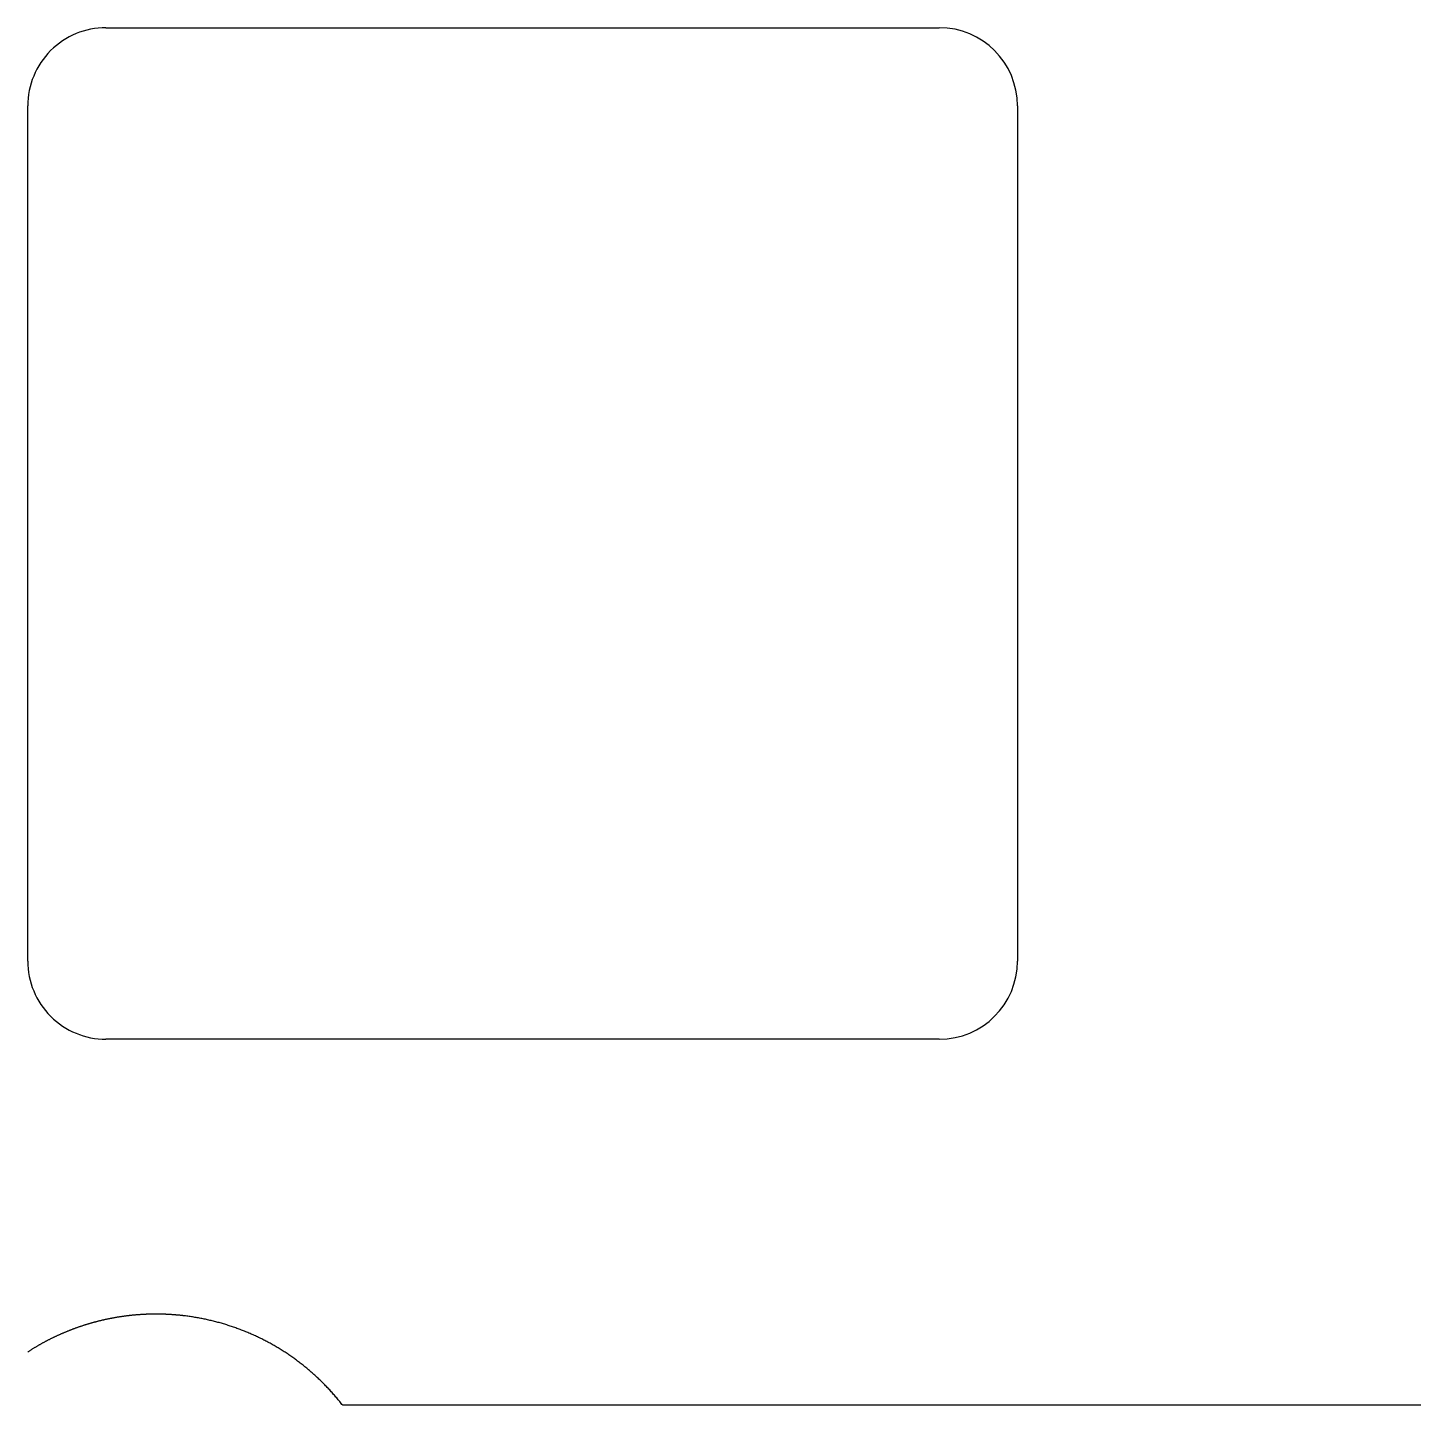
# Model space of a CAD drawing. Header units: millimetres. Extents: x -11 to 340, y -118 to 18.
# Drawn here: x 107.5 to 126.54, y -111.99 to -93.06 of the extents above; entities that cross this region are included whole.
import ezdxf

# ---------------------------------------------------------------- set-up
doc = ezdxf.new("R2010")
doc.units = ezdxf.units.MM
doc.header["$MEASUREMENT"] = 0
doc.layers.add('BLACK', color=7, linetype='CONTINUOUS')

msp = doc.modelspace()

# ---------------------------------------------------------------- linework, layer by layer
at = {"layer": 'BLACK', "linetype": 'Continuous'}
for p, q in [((108.575, -93.0625), (120.025, -93.0625)), ((107.5, -105.8875), (107.5, -94.1375)), ((121.1, -94.1375), (121.1, -105.8875)), ((120.025, -106.9625), (108.575, -106.9625)), ((108.617548, -110.804187), (108.60966, -110.805792)), ((108.625439, -110.802603), (108.617548, -110.804187)), ((108.633335, -110.801038), (108.625439, -110.802603)), ((108.641235, -110.799493), (108.633335, -110.801038)), ((108.64914, -110.797967), (108.641235, -110.799493)), ((108.657047, -110.796461), (108.64914, -110.797967)), ((108.664961, -110.794974), (108.657047, -110.796461)), ((108.672876, -110.793507), (108.664961, -110.794974)), ((108.680798, -110.792059), (108.672876, -110.793507)), ((108.688722, -110.790632), (108.680798, -110.792059)), ((108.696651, -110.789223), (108.688722, -110.790632)), ((108.704583, -110.787835), (108.696651, -110.789223)), ((108.71252, -110.786466), (108.704583, -110.787835)), ((108.72046, -110.785117), (108.71252, -110.786466)), ((108.728405, -110.783787), (108.72046, -110.785117)), ((108.736351, -110.782477), (108.728405, -110.783787)), ((108.744304, -110.781186), (108.736351, -110.782477)), ((108.752258, -110.779916), (108.744304, -110.781186)), ((108.760217, -110.778665), (108.752258, -110.779916)), ((108.768178, -110.777434), (108.760217, -110.778665)), ((108.776145, -110.776222), (108.768178, -110.777434)), ((108.784113, -110.77503), (108.776145, -110.776222)), ((108.792086, -110.773858), (108.784113, -110.77503)), ((108.800061, -110.772706), (108.792086, -110.773858)), ((108.808041, -110.771573), (108.800061, -110.772706)), ((108.816022, -110.77046), (108.808041, -110.771573)), ((108.824008, -110.769367), (108.816022, -110.77046)), ((108.831996, -110.768294), (108.824008, -110.769367)), ((108.839988, -110.76724), (108.831996, -110.768294)), ((108.847982, -110.766207), (108.839988, -110.76724)), ((108.85598, -110.765193), (108.847982, -110.766207)), ((108.86398, -110.764198), (108.85598, -110.765193)), ((108.871984, -110.763224), (108.86398, -110.764198)), ((108.879989, -110.762269), (108.871984, -110.763224)), ((108.887999, -110.761335), (108.879989, -110.762269)), ((108.89601, -110.76042), (108.887999, -110.761335)), ((108.904025, -110.759525), (108.89601, -110.76042)), ((108.912041, -110.758649), (108.904025, -110.759525)), ((108.920061, -110.757794), (108.912041, -110.758649)), ((108.928083, -110.756958), (108.920061, -110.757794)), ((108.936108, -110.756143), (108.928083, -110.756958)), ((108.944134, -110.755347), (108.936108, -110.756143)), ((108.952164, -110.754571), (108.944134, -110.755347)), ((108.960195, -110.753815), (108.952164, -110.754571)), ((108.968229, -110.753078), (108.960195, -110.753815)), ((108.976265, -110.752362), (108.968229, -110.753078)), ((108.984304, -110.751666), (108.976265, -110.752362)), ((108.992343, -110.750989), (108.984304, -110.751666)), ((109.000386, -110.750333), (108.992343, -110.750989)), ((109.00843, -110.749696), (109.000386, -110.750333)), ((109.016477, -110.749079), (109.00843, -110.749696)), ((109.024525, -110.748482), (109.016477, -110.749079)), ((109.032576, -110.747905), (109.024525, -110.748482)), ((109.040627, -110.747348), (109.032576, -110.747905)), ((109.048681, -110.746811), (109.040627, -110.747348)), ((109.056736, -110.746294), (109.048681, -110.746811)), ((109.064794, -110.745797), (109.056736, -110.746294)), ((109.072852, -110.745319), (109.064794, -110.745797)), ((109.080912, -110.744862), (109.072852, -110.745319)), ((109.088973, -110.744425), (109.080912, -110.744862)), ((109.097037, -110.744007), (109.088973, -110.744425)), ((109.105101, -110.74361), (109.097037, -110.744007)), ((109.113167, -110.743232), (109.105101, -110.74361)), ((109.121234, -110.742875), (109.113167, -110.743232)), ((109.129302, -110.742537), (109.121234, -110.742875)), ((109.137371, -110.74222), (109.129302, -110.742537)), ((109.145442, -110.741922), (109.137371, -110.74222)), ((109.153513, -110.741644), (109.145442, -110.741922)), ((109.161586, -110.741387), (109.153513, -110.741644)), ((109.169659, -110.741149), (109.161586, -110.741387)), ((109.177734, -110.740931), (109.169659, -110.741149)), ((109.185809, -110.740734), (109.177734, -110.740931)), ((109.193886, -110.740556), (109.185809, -110.740734)), ((109.201962, -110.740398), (109.193886, -110.740556)), ((109.21004, -110.740261), (109.201962, -110.740398)), ((109.218117, -110.740143), (109.21004, -110.740261)), ((109.226197, -110.740045), (109.218117, -110.740143)), ((109.234275, -110.739968), (109.226197, -110.740045)), ((109.242355, -110.73991), (109.234275, -110.739968)), ((109.250435, -110.739872), (109.242355, -110.73991)), ((109.258516, -110.739854), (109.250435, -110.739872)), ((109.266596, -110.739857), (109.258516, -110.739854)), ((109.274677, -110.739879), (109.266596, -110.739857)), ((109.282758, -110.739921), (109.274677, -110.739879)), ((109.29084, -110.739984), (109.282758, -110.739921)), ((109.298921, -110.740066), (109.29084, -110.739984)), ((109.307002, -110.740168), (109.298921, -110.740066)), ((109.315083, -110.740291), (109.307002, -110.740168)), ((109.323165, -110.740433), (109.315083, -110.740291)), ((109.331246, -110.740595), (109.323165, -110.740433)), ((109.339327, -110.740778), (109.331246, -110.740595)), ((109.347408, -110.74098), (109.339327, -110.740778)), ((109.355488, -110.741202), (109.347408, -110.74098)), ((109.363568, -110.741445), (109.355488, -110.741202)), ((109.371648, -110.741707), (109.363568, -110.741445)), ((109.379727, -110.741989), (109.371648, -110.741707)), ((109.387806, -110.742292), (109.379727, -110.741989)), ((109.395883, -110.742614), (109.387806, -110.742292)), ((109.403961, -110.742956), (109.395883, -110.742614)), ((109.412038, -110.743319), (109.403961, -110.742956)), ((109.420114, -110.743701), (109.412038, -110.743319)), ((109.428189, -110.744103), (109.420114, -110.743701)), ((109.436263, -110.744526), (109.428189, -110.744103)), ((109.444336, -110.744968), (109.436263, -110.744526)), ((109.452409, -110.74543), (109.444336, -110.744968)), ((109.46048, -110.745912), (109.452409, -110.74543)), ((109.468551, -110.746415), (109.46048, -110.745912)), ((109.47662, -110.746937), (109.468551, -110.746415)), ((109.484688, -110.747479), (109.47662, -110.746937)), ((109.492755, -110.748041), (109.484688, -110.747479)), ((109.50082, -110.748623), (109.492755, -110.748041)), ((109.508884, -110.749225), (109.50082, -110.748623)), ((109.516947, -110.749847), (109.508884, -110.749225)), ((109.525009, -110.750489), (109.516947, -110.749847)), ((109.533068, -110.751151), (109.525009, -110.750489)), ((109.541126, -110.751833), (109.533068, -110.751151)), ((109.549183, -110.752534), (109.541126, -110.751833)), ((109.557238, -110.753256), (109.549183, -110.752534)), ((109.565291, -110.753998), (109.557238, -110.753256)), ((109.573342, -110.754759), (109.565291, -110.753998)), ((109.581392, -110.75554), (109.573342, -110.754759)), ((109.589439, -110.756342), (109.581392, -110.75554)), ((109.597485, -110.757163), (109.589439, -110.756342)), ((109.605529, -110.758004), (109.597485, -110.757163)), ((109.61357, -110.758865), (109.605529, -110.758004)), ((109.62161, -110.759746), (109.61357, -110.758865)), ((109.629647, -110.760647), (109.62161, -110.759746)), ((109.637682, -110.761568), (109.629647, -110.760647)), ((109.645714, -110.762508), (109.637682, -110.761568)), ((109.653745, -110.763468), (109.645714, -110.762508)), ((109.669798, -110.765449), (109.653745, -110.763468)), ((109.685841, -110.767509), (109.669798, -110.765449)), ((109.701874, -110.769648), (109.685841, -110.767509)), ((109.717896, -110.771866), (109.701874, -110.769648)), ((109.733907, -110.774163), (109.717896, -110.771866)), ((109.749905, -110.77654), (109.733907, -110.774163)), ((109.765891, -110.778995), (109.749905, -110.77654)), ((109.781865, -110.78153), (109.765891, -110.778995)), ((109.797825, -110.784144), (109.781865, -110.78153)), ((109.813772, -110.786836), (109.797825, -110.784144)), ((109.829705, -110.789607), (109.813772, -110.786836)), ((109.845623, -110.792457), (109.829705, -110.789607)), ((109.861527, -110.795385), (109.845623, -110.792457)), ((109.877415, -110.798392), (109.861527, -110.795385)), ((109.893287, -110.801477), (109.877415, -110.798392)), ((109.909143, -110.804641), (109.893287, -110.801477)), ((109.924983, -110.807883), (109.909143, -110.804641)), ((108.004093, -110.993219), (107.996691, -110.996347)), ((108.0115, -110.990111), (108.004093, -110.993219)), ((108.018916, -110.987021), (108.0115, -110.990111)), ((108.026338, -110.983949), (108.018916, -110.987021)), ((108.03377, -110.980896), (108.026338, -110.983949)), ((108.041207, -110.977862), (108.03377, -110.980896)), ((108.048653, -110.974846), (108.041207, -110.977862)), ((108.056105, -110.971849), (108.048653, -110.974846)), ((108.063566, -110.96887), (108.056105, -110.971849)), ((108.071033, -110.96591), (108.063566, -110.96887)), ((108.078508, -110.962968), (108.071033, -110.96591)), ((108.085989, -110.960046), (108.078508, -110.962968)), ((108.09348, -110.957141), (108.085989, -110.960046)), ((108.100975, -110.954256), (108.09348, -110.957141)), ((108.108479, -110.951389), (108.100975, -110.954256)), ((108.115989, -110.948542), (108.108479, -110.951389)), ((108.123508, -110.945712), (108.115989, -110.948542)), ((108.131031, -110.942902), (108.123508, -110.945712)), ((108.138564, -110.94011), (108.131031, -110.942902)), ((108.146102, -110.937337), (108.138564, -110.94011)), ((108.153648, -110.934582), (108.146102, -110.937337)), ((108.1612, -110.931847), (108.153648, -110.934582)), ((108.16876, -110.92913), (108.1612, -110.931847)), ((108.176325, -110.926433), (108.16876, -110.92913)), ((108.183899, -110.923753), (108.176325, -110.926433)), ((108.191478, -110.921094), (108.183899, -110.923753)), ((108.199065, -110.918452), (108.191478, -110.921094)), ((108.206657, -110.91583), (108.199065, -110.918452)), ((108.214257, -110.913226), (108.206657, -110.91583)), ((108.221862, -110.910642), (108.214257, -110.913226)), ((108.229476, -110.908076), (108.221862, -110.910642)), ((108.237094, -110.905529), (108.229476, -110.908076)), ((108.244721, -110.903001), (108.237094, -110.905529)), ((108.252352, -110.900492), (108.244721, -110.903001)), ((108.259991, -110.898002), (108.252352, -110.900492)), ((108.267635, -110.895531), (108.259991, -110.898002)), ((108.275287, -110.893079), (108.267635, -110.895531)), ((108.282944, -110.890647), (108.275287, -110.893079)), ((108.290608, -110.888232), (108.282944, -110.890647)), ((108.298277, -110.885838), (108.290608, -110.888232)), ((108.305954, -110.883461), (108.298277, -110.885838)), ((108.313635, -110.881105), (108.305954, -110.883461)), ((108.321324, -110.878767), (108.313635, -110.881105)), ((108.329017, -110.876449), (108.321324, -110.878767)), ((108.336718, -110.874149), (108.329017, -110.876449)), ((108.344423, -110.871869), (108.336718, -110.874149)), ((108.352136, -110.869607), (108.344423, -110.871869)), ((108.359853, -110.867365), (108.352136, -110.869607)), ((108.367577, -110.865142), (108.359853, -110.867365)), ((108.375305, -110.862938), (108.367577, -110.865142)), ((108.383042, -110.860753), (108.375305, -110.862938)), ((108.390781, -110.858588), (108.383042, -110.860753)), ((108.398529, -110.856441), (108.390781, -110.858588)), ((108.40628, -110.854315), (108.398529, -110.856441)), ((108.414038, -110.852206), (108.40628, -110.854315)), ((108.421801, -110.850118), (108.414038, -110.852206)), ((108.42957, -110.848048), (108.421801, -110.850118)), ((108.437343, -110.845998), (108.42957, -110.848048)), ((108.445124, -110.843967), (108.437343, -110.845998)), ((108.452907, -110.841956), (108.445124, -110.843967)), ((108.460699, -110.839963), (108.452907, -110.841956)), ((108.468493, -110.837991), (108.460699, -110.839963)), ((108.476295, -110.836037), (108.468493, -110.837991)), ((108.484099, -110.834103), (108.476295, -110.836037)), ((108.491911, -110.832187), (108.484099, -110.834103)), ((108.499726, -110.830292), (108.491911, -110.832187)), ((108.507548, -110.828416), (108.499726, -110.830292)), ((108.515373, -110.826559), (108.507548, -110.828416)), ((108.523205, -110.824721), (108.515373, -110.826559)), ((108.53104, -110.822903), (108.523205, -110.824721)), ((108.538882, -110.821104), (108.53104, -110.822903)), ((108.546727, -110.819325), (108.538882, -110.821104)), ((108.554578, -110.817565), (108.546727, -110.819325)), ((108.562432, -110.815825), (108.554578, -110.817565)), ((108.570293, -110.814104), (108.562432, -110.815825)), ((108.578157, -110.812403), (108.570293, -110.814104)), ((108.586027, -110.81072), (108.578157, -110.812403)), ((108.5939, -110.809058), (108.586027, -110.81072)), ((108.601779, -110.807415), (108.5939, -110.809058)), ((108.60966, -110.805792), (108.601779, -110.807415)), ((109.940805, -110.811203), (109.924983, -110.807883)), ((109.95661, -110.814601), (109.940805, -110.811203)), ((109.972397, -110.818077), (109.95661, -110.814601)), ((109.988165, -110.821631), (109.972397, -110.818077)), ((110.003915, -110.825262), (109.988165, -110.821631)), ((110.019646, -110.828972), (110.003915, -110.825262)), ((110.035356, -110.832758), (110.019646, -110.828972)), ((110.051047, -110.836623), (110.035356, -110.832758)), ((110.066718, -110.840564), (110.051047, -110.836623)), ((110.082367, -110.844583), (110.066718, -110.840564)), ((110.097995, -110.848679), (110.082367, -110.844583)), ((110.113601, -110.852852), (110.097995, -110.848679)), ((110.129185, -110.857102), (110.113601, -110.852852)), ((110.144747, -110.861428), (110.129185, -110.857102)), ((110.160286, -110.865831), (110.144747, -110.861428)), ((110.175801, -110.870311), (110.160286, -110.865831)), ((110.191292, -110.874867), (110.175801, -110.870311)), ((110.206759, -110.879499), (110.191292, -110.874867)), ((110.222202, -110.884207), (110.206759, -110.879499)), ((110.237619, -110.888992), (110.222202, -110.884207)), ((110.253011, -110.893852), (110.237619, -110.888992)), ((110.268378, -110.898788), (110.253011, -110.893852)), ((110.283718, -110.903799), (110.268378, -110.898788)), ((110.299031, -110.908886), (110.283718, -110.903799)), ((110.314317, -110.914048), (110.299031, -110.908886)), ((110.329576, -110.919285), (110.314317, -110.914048)), ((110.344807, -110.924598), (110.329576, -110.919285)), ((110.36001, -110.929985), (110.344807, -110.924598)), ((110.375185, -110.935447), (110.36001, -110.929985)), ((110.39033, -110.940983), (110.375185, -110.935447)), ((110.405446, -110.946594), (110.39033, -110.940983)), ((110.420532, -110.952279), (110.405446, -110.946594)), ((110.435589, -110.958038), (110.420532, -110.952279)), ((110.450615, -110.963872), (110.435589, -110.958038)), ((110.465609, -110.969779), (110.450615, -110.963872)), ((110.480573, -110.975759), (110.465609, -110.969779)), ((110.495505, -110.981813), (110.480573, -110.975759)), ((110.510405, -110.987941), (110.495505, -110.981813)), ((110.525273, -110.994142), (110.510405, -110.987941)), ((110.540109, -111.000415), (110.525273, -110.994142)), ((107.623139, -111.184133), (107.616187, -111.188222)), ((107.630102, -111.180062), (107.623139, -111.184133)), ((107.637071, -111.176009), (107.630102, -111.180062)), ((107.644053, -111.171973), (107.637071, -111.176009)), ((107.651041, -111.167956), (107.644053, -111.171973)), ((107.65804, -111.163956), (107.651041, -111.167956)), ((107.665046, -111.159974), (107.65804, -111.163956)), ((107.672064, -111.15601), (107.665046, -111.159974)), ((107.679088, -111.152064), (107.672064, -111.15601)), ((107.686124, -111.148135), (107.679088, -111.152064)), ((107.693166, -111.144226), (107.686124, -111.148135)), ((107.700219, -111.140333), (107.693166, -111.144226)), ((107.70728, -111.136459), (107.700219, -111.140333)), ((107.714351, -111.132602), (107.70728, -111.136459)), ((107.721429, -111.128764), (107.714351, -111.132602)), ((107.728518, -111.124943), (107.721429, -111.128764)), ((107.735613, -111.121141), (107.728518, -111.124943)), ((107.742719, -111.117356), (107.735613, -111.121141)), ((107.749832, -111.11359), (107.742719, -111.117356)), ((107.756956, -111.10984), (107.749832, -111.11359)), ((107.764087, -111.106111), (107.756956, -111.10984)), ((107.771228, -111.102398), (107.764087, -111.106111)), ((107.778376, -111.098704), (107.771228, -111.102398)), ((107.785534, -111.095027), (107.778376, -111.098704)), ((107.792699, -111.09137), (107.785534, -111.095027)), ((107.799874, -111.087729), (107.792699, -111.09137)), ((107.807056, -111.084108), (107.799874, -111.087729)), ((107.814248, -111.080503), (107.807056, -111.084108)), ((107.821447, -111.076918), (107.814248, -111.080503)), ((107.828656, -111.07335), (107.821447, -111.076918)), ((107.835872, -111.069802), (107.828656, -111.07335)), ((107.843098, -111.06627), (107.835872, -111.069802)), ((107.85033, -111.062758), (107.843098, -111.06627)), ((107.857573, -111.059263), (107.85033, -111.062758)), ((107.864821, -111.055787), (107.857573, -111.059263)), ((107.87208, -111.052328), (107.864821, -111.055787)), ((107.879345, -111.048889), (107.87208, -111.052328)), ((107.886621, -111.045467), (107.879345, -111.048889)), ((107.893902, -111.042064), (107.886621, -111.045467)), ((107.901194, -111.038679), (107.893902, -111.042064)), ((107.908491, -111.035313), (107.901194, -111.038679)), ((107.915799, -111.031964), (107.908491, -111.035313)), ((107.923113, -111.028634), (107.915799, -111.031964)), ((107.930436, -111.025322), (107.923113, -111.028634)), ((107.937766, -111.022029), (107.930436, -111.025322)), ((107.945105, -111.018754), (107.937766, -111.022029)), ((107.95245, -111.015498), (107.945105, -111.018754)), ((107.959806, -111.01226), (107.95245, -111.015498)), ((107.967166, -111.009041), (107.959806, -111.01226)), ((107.974537, -111.005839), (107.967166, -111.009041)), ((107.981913, -111.002657), (107.974537, -111.005839)), ((107.9893, -110.999492), (107.981913, -111.002657)), ((107.996691, -110.996347), (107.9893, -110.999492)), ((110.554911, -111.006762), (110.540109, -111.000415)), ((110.569679, -111.013181), (110.554911, -111.006762)), ((110.584414, -111.019673), (110.569679, -111.013181)), ((110.599115, -111.026237), (110.584414, -111.019673)), ((110.613782, -111.032873), (110.599115, -111.026237)), ((110.628414, -111.039581), (110.613782, -111.032873)), ((110.64301, -111.046362), (110.628414, -111.039581)), ((110.657571, -111.053213), (110.64301, -111.046362)), ((110.672096, -111.060137), (110.657571, -111.053213)), ((110.686585, -111.067131), (110.672096, -111.060137)), ((110.701038, -111.074197), (110.686585, -111.067131)), ((110.715454, -111.081334), (110.701038, -111.074197)), ((110.729832, -111.088542), (110.715454, -111.081334)), ((110.744174, -111.09582), (110.729832, -111.088542)), ((110.758477, -111.103169), (110.744174, -111.09582)), ((110.772742, -111.110588), (110.758477, -111.103169)), ((110.786969, -111.118077), (110.772742, -111.110588)), ((110.801157, -111.125637), (110.786969, -111.118077)), ((110.815306, -111.133266), (110.801157, -111.125637)), ((110.829415, -111.140964), (110.815306, -111.133266)), ((110.843485, -111.148732), (110.829415, -111.140964)), ((110.857515, -111.15657), (110.843485, -111.148732)), ((110.871504, -111.164476), (110.857515, -111.15657)), ((110.885453, -111.172451), (110.871504, -111.164476)), ((110.899361, -111.180495), (110.885453, -111.172451)), ((110.913228, -111.188608), (110.899361, -111.180495)), ((107.506222, -111.256054), (107.499429, -111.260444)), ((107.513022, -111.251682), (107.506222, -111.256054)), ((107.519835, -111.247327), (107.513022, -111.251682)), ((107.526654, -111.242991), (107.519835, -111.247327)), ((107.533486, -111.238672), (107.526654, -111.242991)), ((107.540324, -111.234371), (107.533486, -111.238672)), ((107.547175, -111.230086), (107.540324, -111.234371)), ((107.554033, -111.225821), (107.547175, -111.230086)), ((107.560902, -111.221572), (107.554033, -111.225821)), ((107.567779, -111.217342), (107.560902, -111.221572)), ((107.574667, -111.213128), (107.567779, -111.217342)), ((107.581563, -111.208933), (107.574667, -111.213128)), ((107.58847, -111.204755), (107.581563, -111.208933)), ((107.595384, -111.200596), (107.58847, -111.204755)), ((107.60231, -111.196453), (107.595384, -111.200596)), ((107.609243, -111.192329), (107.60231, -111.196453)), ((107.616187, -111.188222), (107.609243, -111.192329)), ((110.927053, -111.196788), (110.913228, -111.188608)), ((110.940837, -111.205037), (110.927053, -111.196788)), ((110.954578, -111.213354), (110.940837, -111.205037)), ((110.968277, -111.221739), (110.954578, -111.213354)), ((110.981934, -111.230192), (110.968277, -111.221739)), ((110.995547, -111.238712), (110.981934, -111.230192)), ((111.009118, -111.247299), (110.995547, -111.238712)), ((111.022644, -111.255953), (111.009118, -111.247299)), ((111.036127, -111.264674), (111.022644, -111.255953)), ((111.049566, -111.273462), (111.036127, -111.264674)), ((111.062961, -111.282317), (111.049566, -111.273462)), ((111.076311, -111.291238), (111.062961, -111.282317)), ((111.089617, -111.300225), (111.076311, -111.291238)), ((111.102877, -111.309278), (111.089617, -111.300225)), ((111.116092, -111.318397), (111.102877, -111.309278)), ((111.129261, -111.327582), (111.116092, -111.318397)), ((111.142384, -111.336832), (111.129261, -111.327582)), ((111.155462, -111.346147), (111.142384, -111.336832)), ((111.168493, -111.355528), (111.155462, -111.346147)), ((111.181477, -111.364974), (111.168493, -111.355528)), ((111.194415, -111.374484), (111.181477, -111.364974)), ((111.207305, -111.384059), (111.194415, -111.374484)), ((111.220148, -111.393699), (111.207305, -111.384059)), ((111.232944, -111.403402), (111.220148, -111.393699)), ((111.245691, -111.41317), (111.232944, -111.403402)), ((111.258391, -111.423002), (111.245691, -111.41317)), ((111.271042, -111.432897), (111.258391, -111.423002)), ((111.283645, -111.442856), (111.271042, -111.432897)), ((111.296199, -111.452879), (111.283645, -111.442856)), ((111.308705, -111.462965), (111.296199, -111.452879)), ((111.321161, -111.473113), (111.308705, -111.462965)), ((111.333567, -111.483325), (111.321161, -111.473113)), ((111.345924, -111.493599), (111.333567, -111.483325)), ((111.358232, -111.503936), (111.345924, -111.493599)), ((111.370489, -111.514336), (111.358232, -111.503936)), ((111.382696, -111.524797), (111.370489, -111.514336)), ((111.394852, -111.535321), (111.382696, -111.524797)), ((111.406958, -111.545906), (111.394852, -111.535321)), ((111.419013, -111.556553), (111.406958, -111.545906)), ((111.431017, -111.567262), (111.419013, -111.556553)), ((111.44297, -111.578033), (111.431017, -111.567262)), ((111.454871, -111.588864), (111.44297, -111.578033)), ((111.46672, -111.599757), (111.454871, -111.588864)), ((111.478518, -111.61071), (111.46672, -111.599757)), ((111.490263, -111.621724), (111.478518, -111.61071)), ((111.501957, -111.632799), (111.490263, -111.621724)), ((111.513598, -111.643935), (111.501957, -111.632799)), ((111.525186, -111.65513), (111.513598, -111.643935)), ((111.536721, -111.666386), (111.525186, -111.65513)), ((111.548204, -111.677702), (111.536721, -111.666386)), ((111.559633, -111.689077), (111.548204, -111.677702)), ((111.571008, -111.700513), (111.559633, -111.689077)), ((111.582331, -111.712008), (111.571008, -111.700513)), ((111.593599, -111.723562), (111.582331, -111.712008)), ((111.604814, -111.735175), (111.593599, -111.723562)), ((111.615974, -111.746848), (111.604814, -111.735175)), ((111.627081, -111.75858), (111.615974, -111.746848)), ((111.638133, -111.77037), (111.627081, -111.75858)), ((111.64913, -111.782219), (111.638133, -111.77037)), ((111.660072, -111.794127), (111.64913, -111.782219)), ((111.67096, -111.806093), (111.660072, -111.794127)), ((111.681792, -111.818117), (111.67096, -111.806093)), ((111.692569, -111.8302), (111.681792, -111.818117)), ((111.703291, -111.84234), (111.692569, -111.8302)), ((111.713957, -111.854538), (111.703291, -111.84234)), ((111.724568, -111.866794), (111.713957, -111.854538)), ((111.735122, -111.879108), (111.724568, -111.866794)), ((111.745621, -111.891479), (111.735122, -111.879108)), ((111.756063, -111.903907), (111.745621, -111.891479)), ((111.766448, -111.916393), (111.756063, -111.903907)), ((111.776778, -111.928935), (111.766448, -111.916393)), ((111.78705, -111.941535), (111.776778, -111.928935)), ((111.797266, -111.954191), (111.78705, -111.941535)), ((111.807424, -111.966904), (111.797266, -111.954191)), ((111.817526, -111.979674), (111.807424, -111.966904)), ((111.82757, -111.9925), (111.817526, -111.979674)), ((156.05625, -111.9925), (111.82757, -111.9925))]:
    msp.add_line(p, q, dxfattribs=at)
at = {"layer": 'BLACK'}
for centre, radius, start, end in [((108.574999, -94.137499), 1.074999, 89.9999467, 180.0000533), ((120.025, -94.1375), 1.075, 0, 90), ((108.574999, -105.887501), 1.074999, 179.9999467, 270.0000533), ((120.025, -105.8875), 1.075, 270, 0)]:
    msp.add_arc(centre, radius, start, end, dxfattribs=at)

doc.saveas('drawing.dxf')
